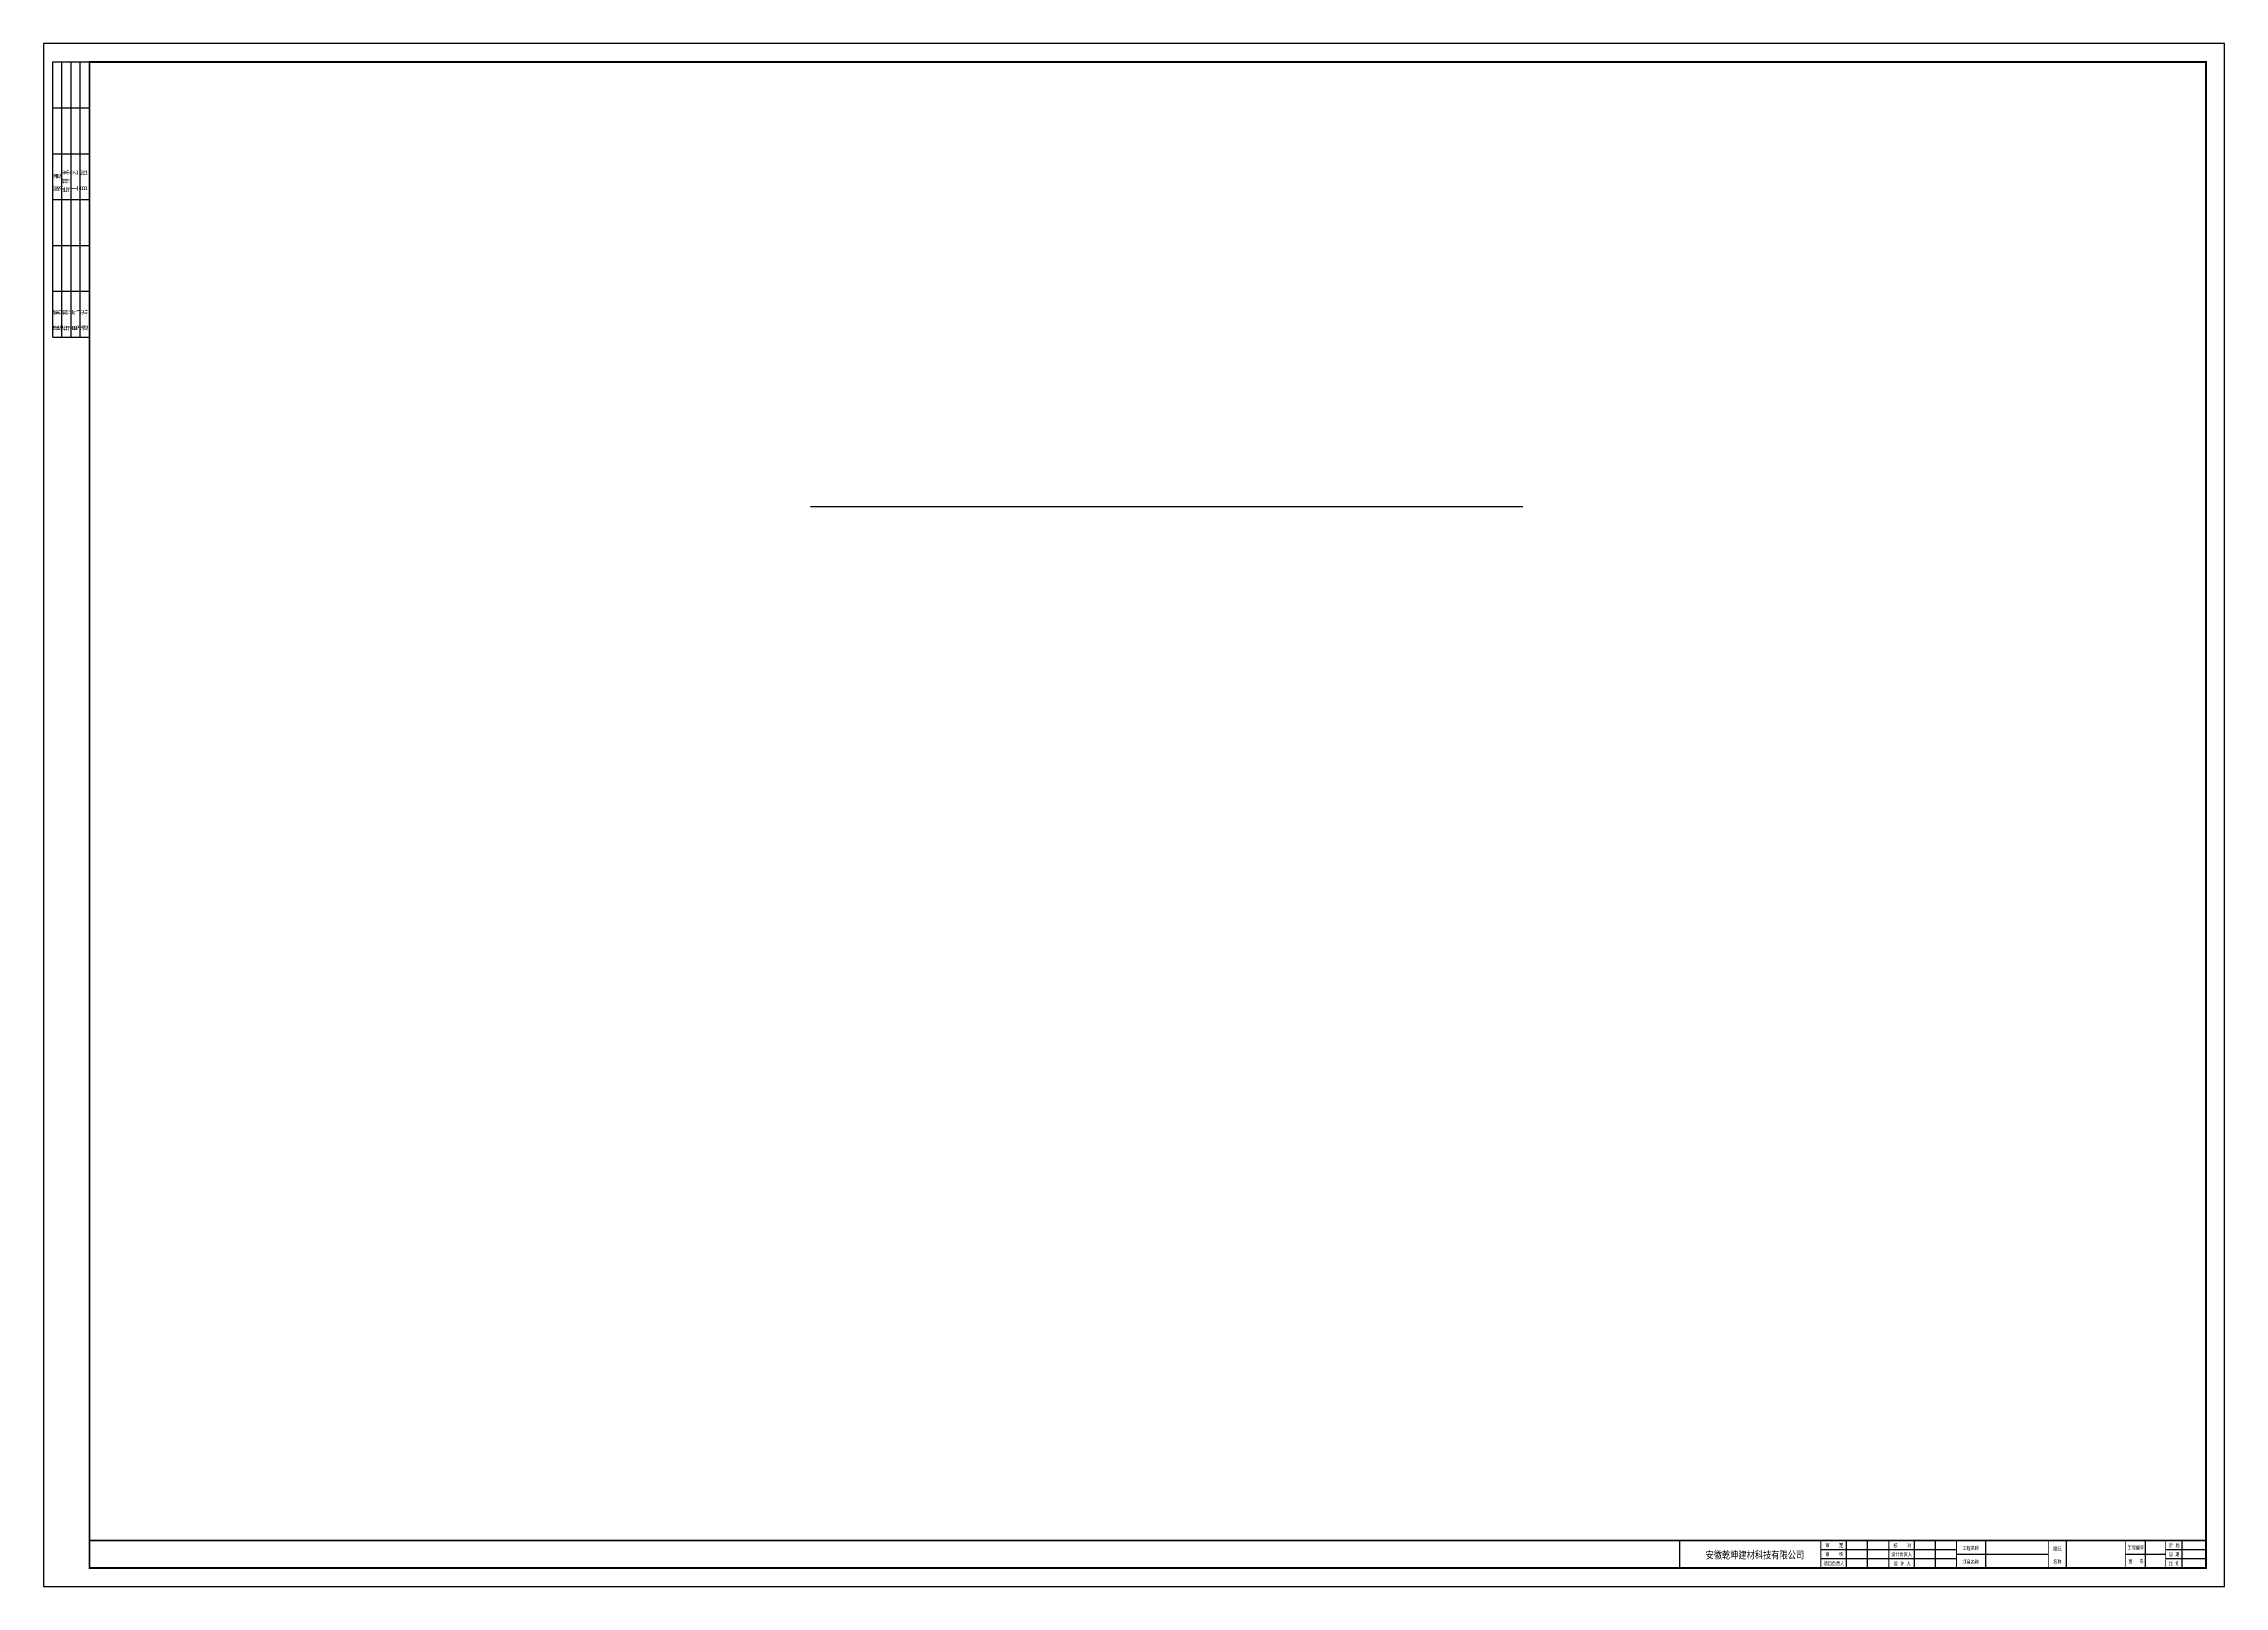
# Model space of a CAD drawing. Extents: x -125668 to 750753, y -248879 to 73241.
# Drawn here: x -125668 to -16751, y -3798 to 73241 of the extents above; entities that cross this region are included whole.
import ezdxf

# ---------------------------------------------------------------- set-up
doc = ezdxf.new("R2010")
doc.units = 0
doc.header["$LTSCALE"] = 1000
doc.header["$MEASUREMENT"] = 0
doc.layers.add('_TCH_MASK', color=7, linetype='Continuous')
doc.layers.add('PUB_TITLE', color=4, linetype='Continuous')
doc.styles.get("Standard").update_dxf_attribs({"font": 'gbenor.shx', "bigfont": 'gbcbig.shx'})
doc.styles.add('图框', font='')
doc.styles.get('图框').set_extended_font_data('SimSun')

# ---------------------------------------------------------------- blocks, each defined once
blk = doc.blocks.new('$titleblk$00000095')
for p, q in [((-150, 20), (-150, 0)), ((-150, 20), (0, 20)), ((-150, 15), (-75, 15)), ((-125, 20), (-125, 0)), ((-100, 20), (-100, 0)), ((-75, 20), (-75, 0)), ((-75, 20), (-75, 0)), ((-75, 15), (0, 15)), ((-50, 20), (-50, 0)), ((-25, 20), (-25, 0)), ((0, 20), (0, 0)), ((-150, 10), (-75, 10)), ((-150, 5), (-75, 5)), ((-75, 10), (0, 10)), ((-75, 5), (0, 5))]:
    blk.add_line(p, q)
at = {"width": 0.8}
for s, p in [('建   筑', (-146.4, 15.6)), ('结   构', (-146.4, 10.9)), ('给 排 水', (-71, 10.9)), ('暖  通', (-70.3, 15.7)), ('通   讯', (-146.4, 0.9)), ('电   气', (-146.4, 5.6)), ('工   艺', (-70.3, 6.1)), ('自   控', (-70.3, 1.2))]:
    blk.add_text(s, height=3.51, dxfattribs=at).set_placement(p)
blk = doc.blocks.new('新块')
for p, q in [((-8240, 400), (-8240, 1000)), ((-7780, 400), (-7780, 1000)), ((-6760, 400), (-6760, 1000)), ((-6300, 400), (-6300, 1000)), ((-5200, 400), (-5200, 1000)), ((-3440, 400), (-3440, 1000)), ((-1720, 400), (-1720, 1000)), ((-920, 400), (-920, 1000)), ((-400, 400), (-400, 1000)), ((-5840, 800), (-8800, 800)), ((-5840, 600), (-8800, 600)), ((-5840, 700), (-3840, 700)), ((-2160, 700), (-1280, 700)), ((-400, 800), (-1280, 800)), ((-400, 600), (-1280, 600))]:
    blk.add_line(p, q)
for points, const_width in [([(-11880, 400), (-11880, 1000), (-400, 1000)], 32), ([(-8800, 400), (-8800, 1000)], 20), ([(-7320, 400), (-7320, 1000)], 20), ([(-5840, 400), (-5840, 1000)], 20), ([(-3840, 400), (-3840, 1000)], 20), ([(-2160, 400), (-2160, 1000)], 20), ([(-1280, 400), (-1280, 1000)], 20)]:
    blk.add_lwpolyline(points, dxfattribs=dict(const_width=const_width))
at = {"layer": 'PUB_TITLE'}
blk.add_lwpolyline([(-47560, 0), (0, 0), (0, 33640), (-47560, 33640)], close=True, dxfattribs=at)
at = {"layer": 'PUB_TITLE', "const_width": 40}
blk.add_lwpolyline([(-46560, 400), (-400, 400), (-400, 33240), (-46560, 33240)], close=True, dxfattribs=at)
at = {"layer": 'PUB_TITLE', "const_width": 32}
blk.add_lwpolyline([(-400, 1000), (-46560, 1000)], dxfattribs=at)
at = {"layer": 'PUB_TITLE', "xscale": 40, "yscale": 40, "zscale": 40, "rotation": 90}
blk.add_blockref('$titleblk$00000095', (-46560, 33240), dxfattribs=at)
at = {"style": '图框', "width": 0.8}
for s, height, p in [('安徽乾坤建材科技有限公司', 160, (-11315, 604)), ('项目负责人', 80, (-8739, 457)), ('审    核', 80, (-8702, 659)), ('审    定', 80, (-8701, 854)), ('设计负责人', 80, (-7265, 659)), ('校    对', 80, (-7217, 851)), ('设 计 人', 80, (-7213, 457)), ('项目名称', 80, (-5712, 494)), ('工程名称', 80, (-5712, 794)), ('名称', 80, (-3732, 498)), ('图纸', 80, (-3732, 778)), ('工程编号', 80, (-2112, 803)), ('图   号', 80, (-2098, 504)), ('比 例', 80, (-1211, 457)), ('阶 段', 80, (-1205, 851)), ('日 期', 80, (-1212, 659))]:
    blk.add_text(s, height=height, dxfattribs=at).set_placement(p)
for tag, p in [('审定人', (-8147, 838)), ('校对', (-6621, 837)), ('阶段', (-810, 832)), ('项目负责人', (-8228, 444)), ('审核人', (-8147, 641)), ('设计负责人', (-6745, 649)), ('设计人', (-6659, 447)), ('项目名称', (-5026, 479)), ('工程名称', (-5026, 781)), ('图名', (-3347, 649)), ('图号', (-1657, 502)), ('日期', (-905, 632)), ('比例', (-810, 446))]:
    blk.add_attdef(tag, p, '', height=120)

msp = doc.modelspace()

# ---------------------------------------------------------------- linework, layer by layer
msp.add_line((-87365.5, 50132.7), (-51783.9, 50132.7))

# ---------------------------------------------------------------- block references
at = {"layer": '_TCH_MASK', "color": 0, "lineweight": 15, "xscale": 2.290096966782585, "yscale": 2.290096966425153, "zscale": 2.290096966496819}
msp.add_blockref('新块', (-16751, -3797.5), dxfattribs=at)

doc.saveas('drawing.dxf')
